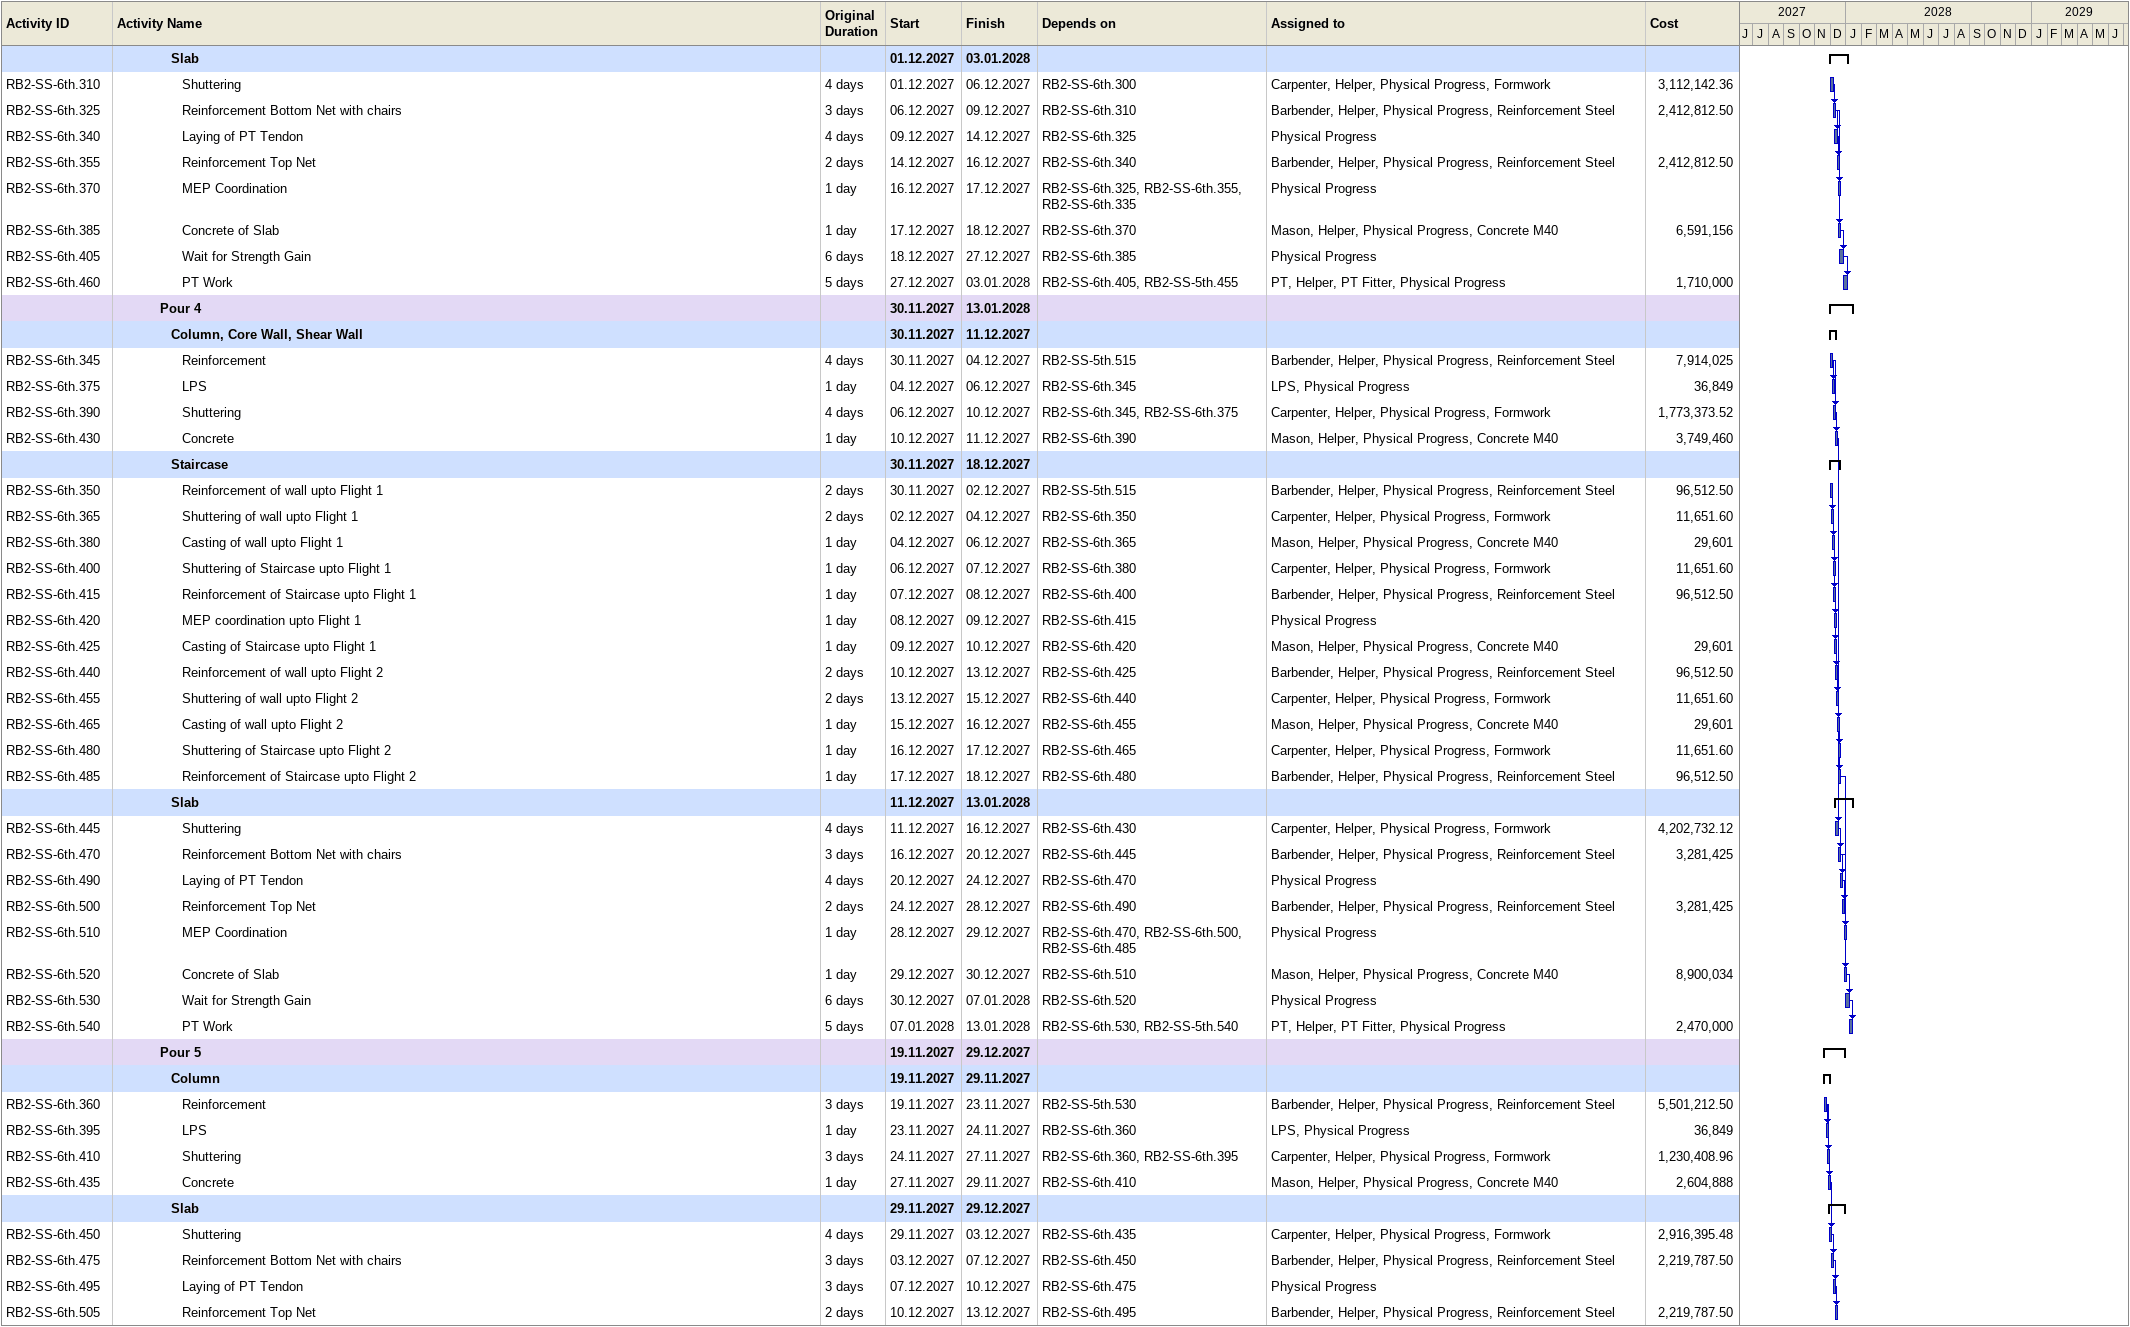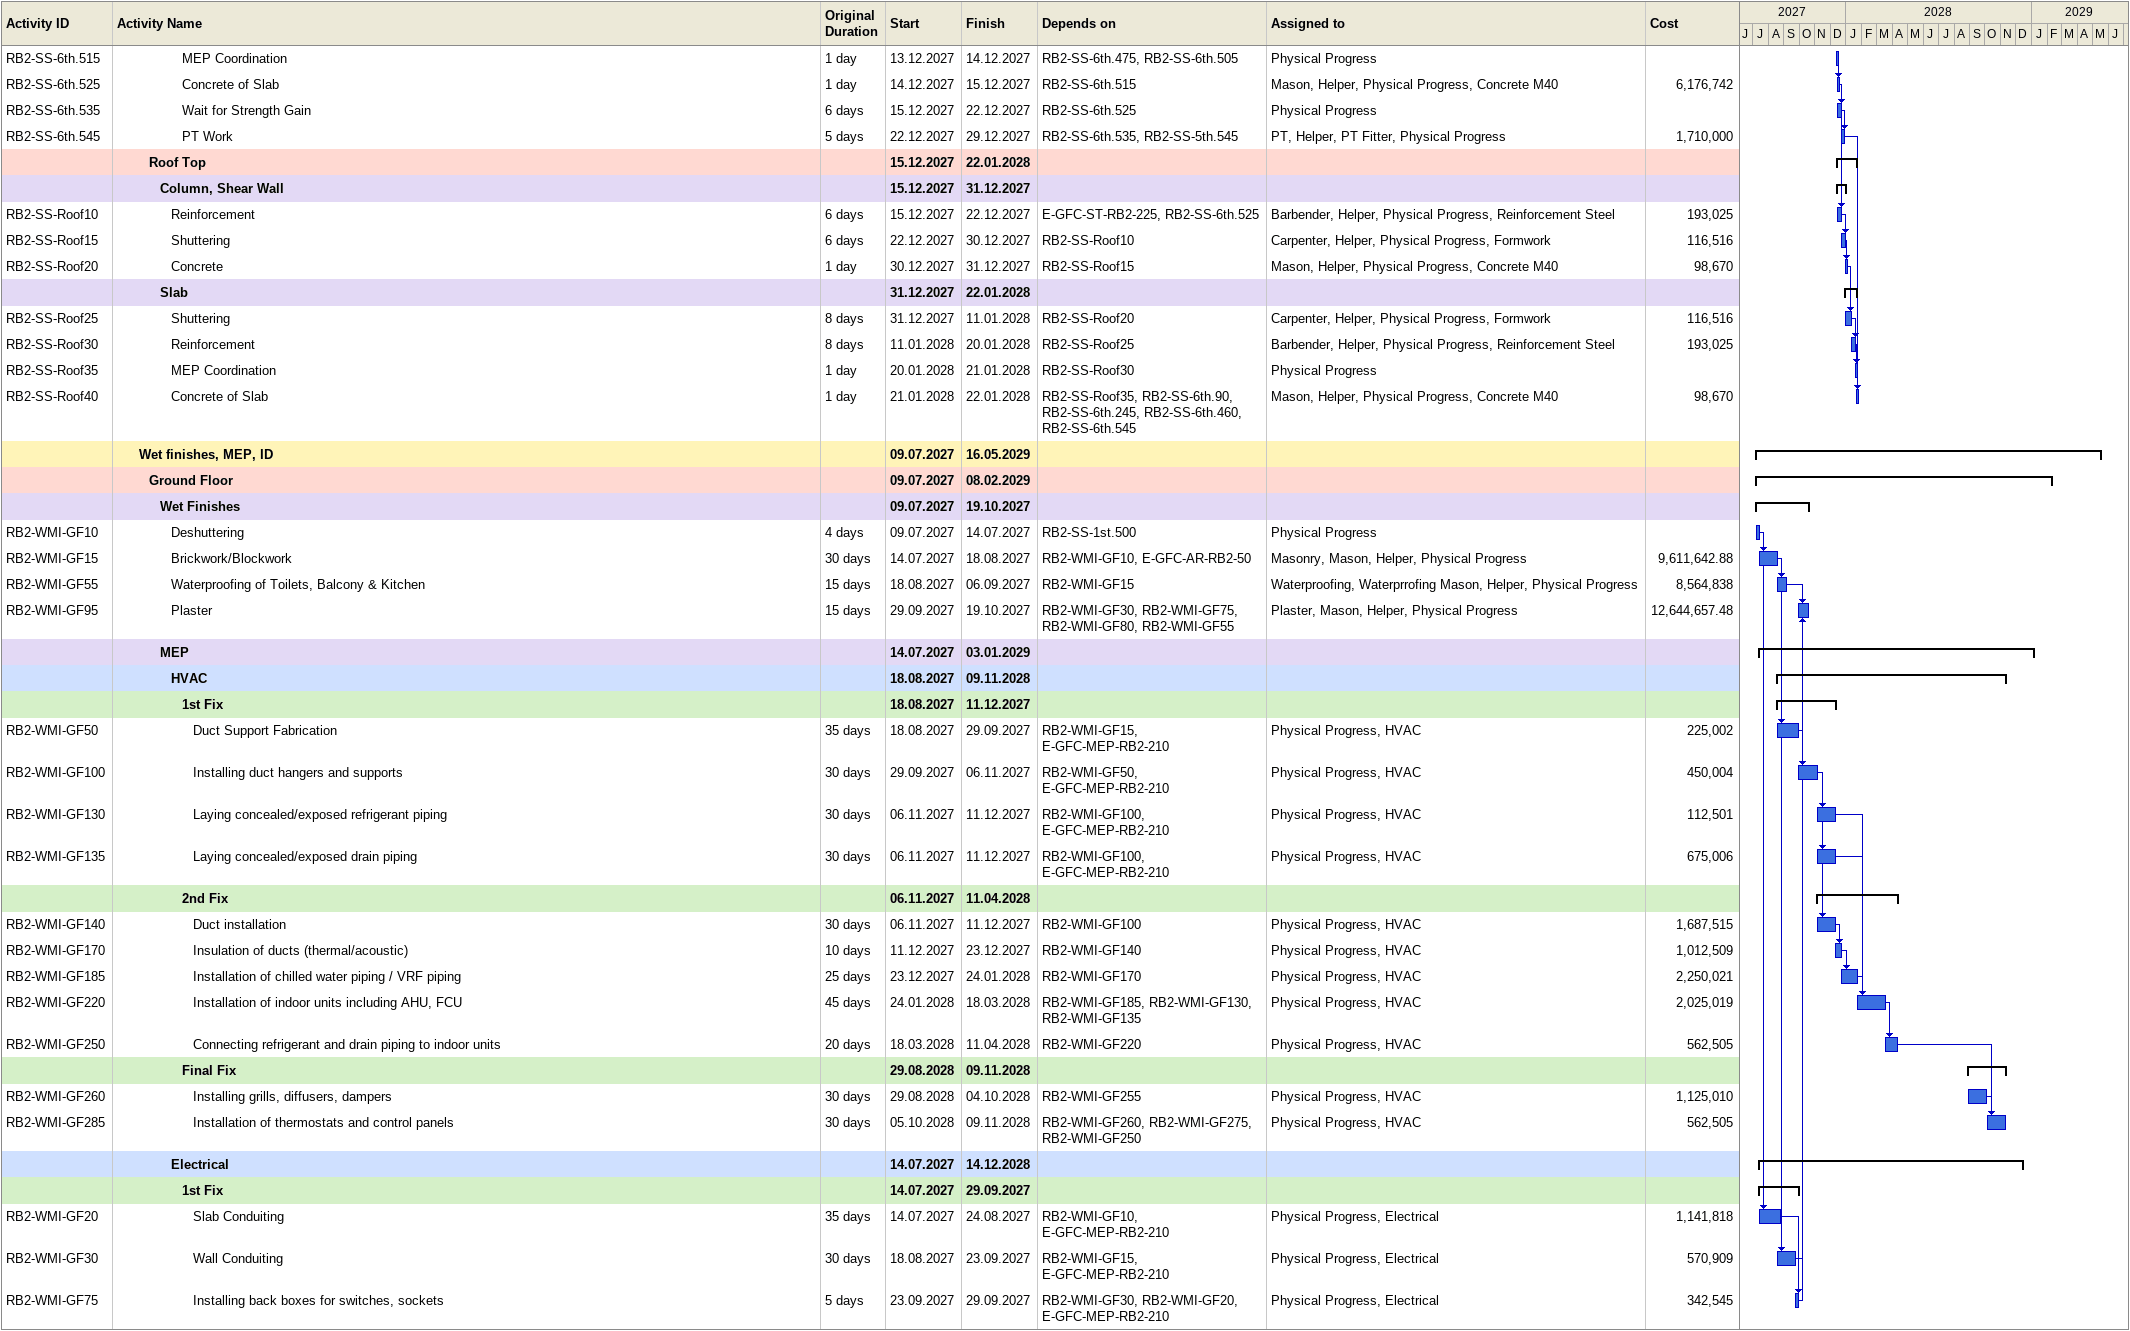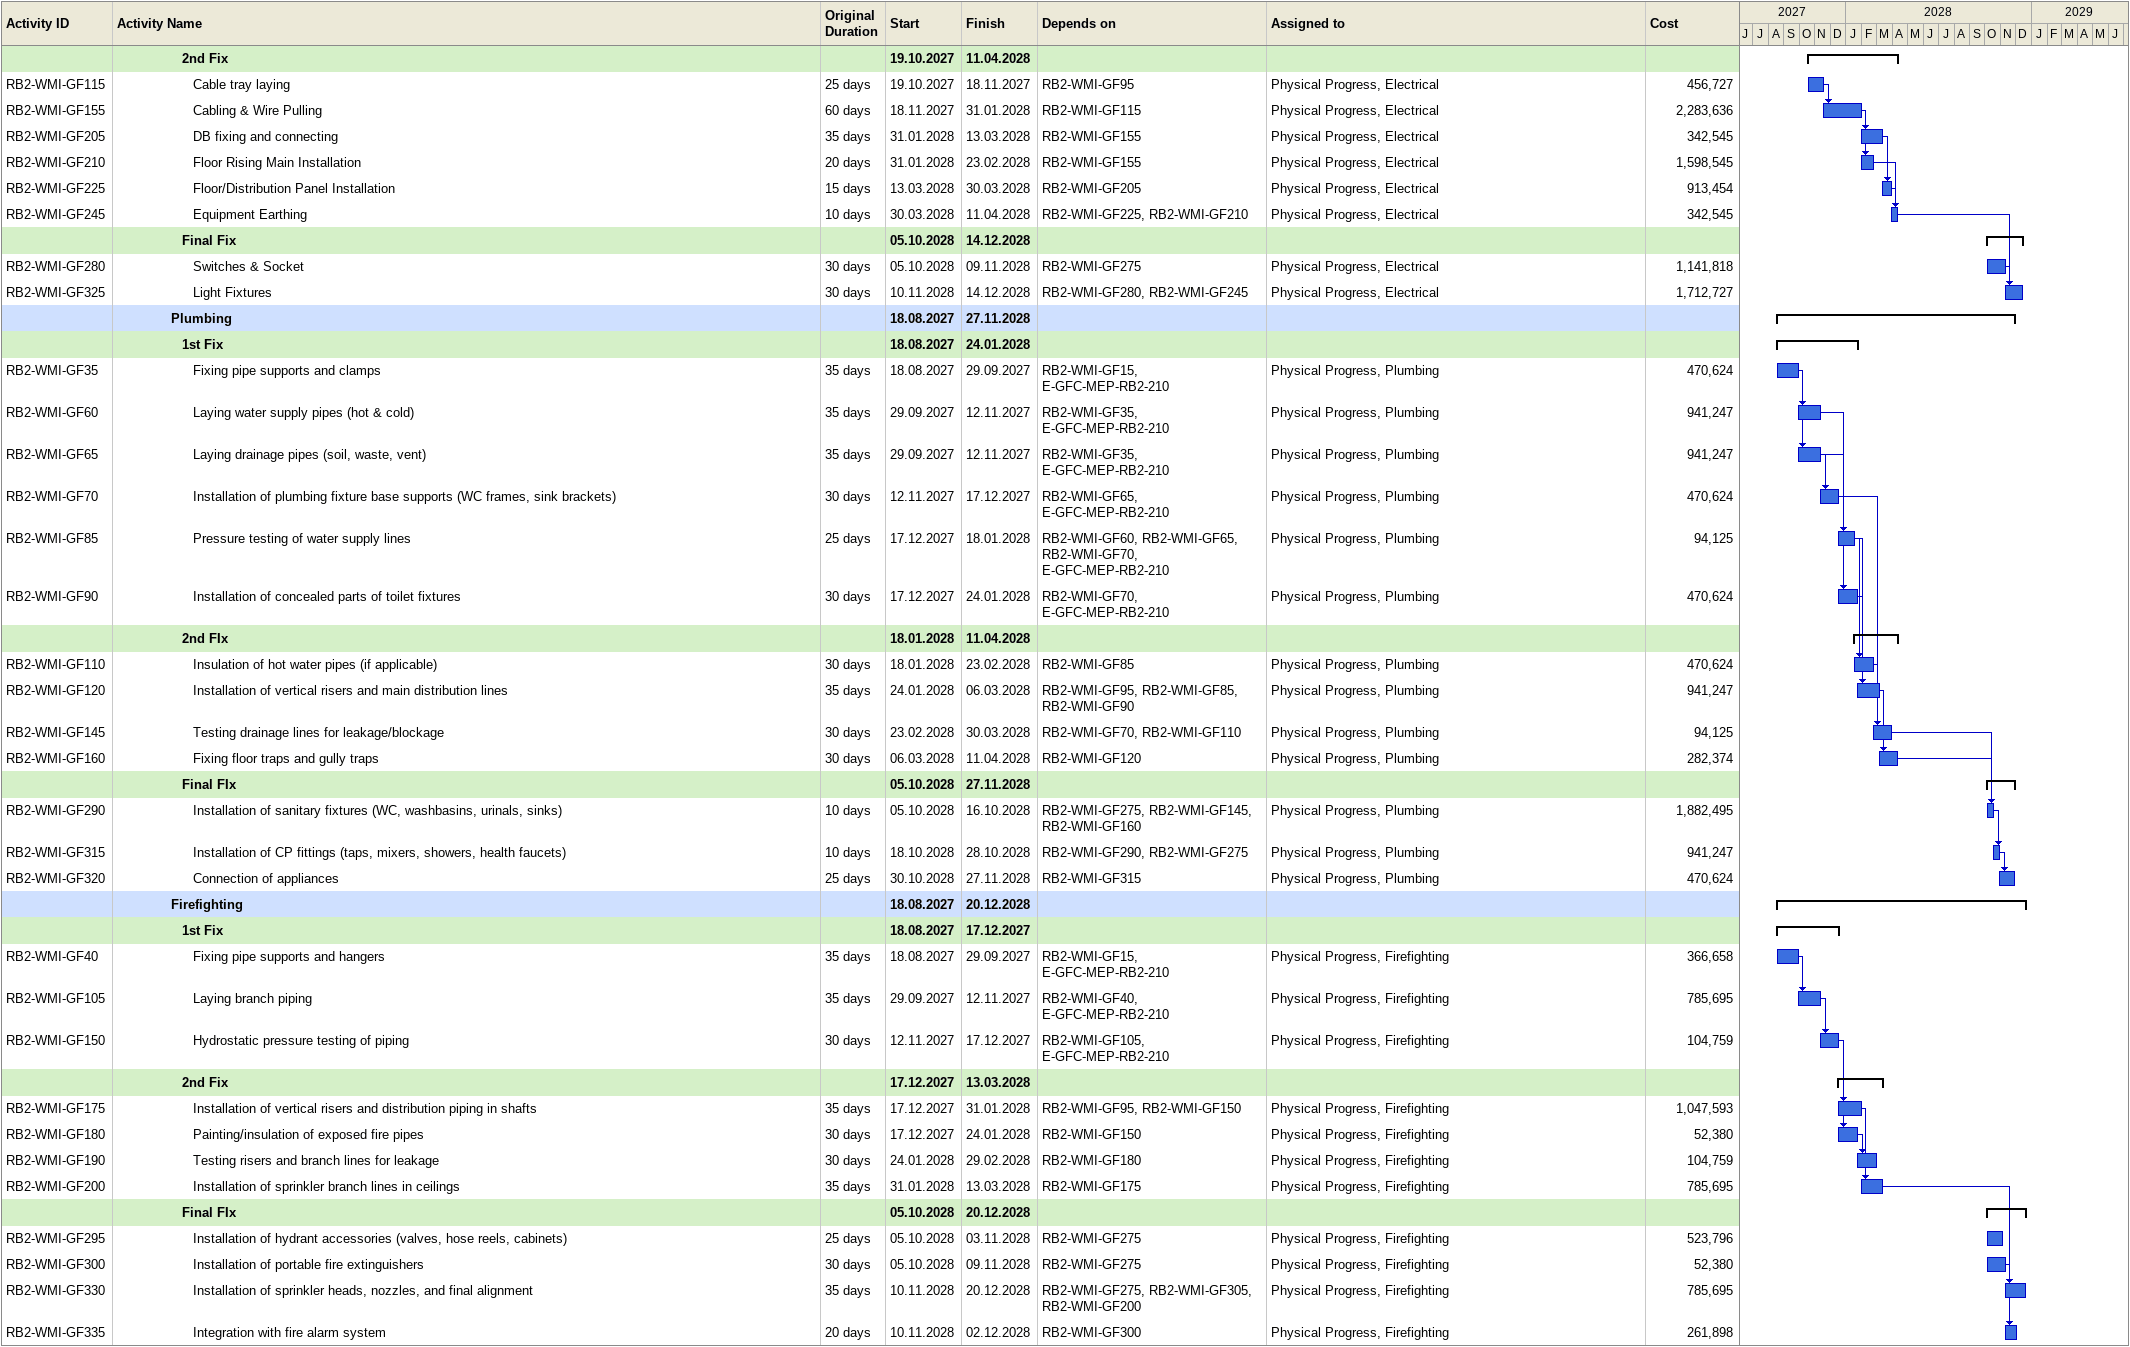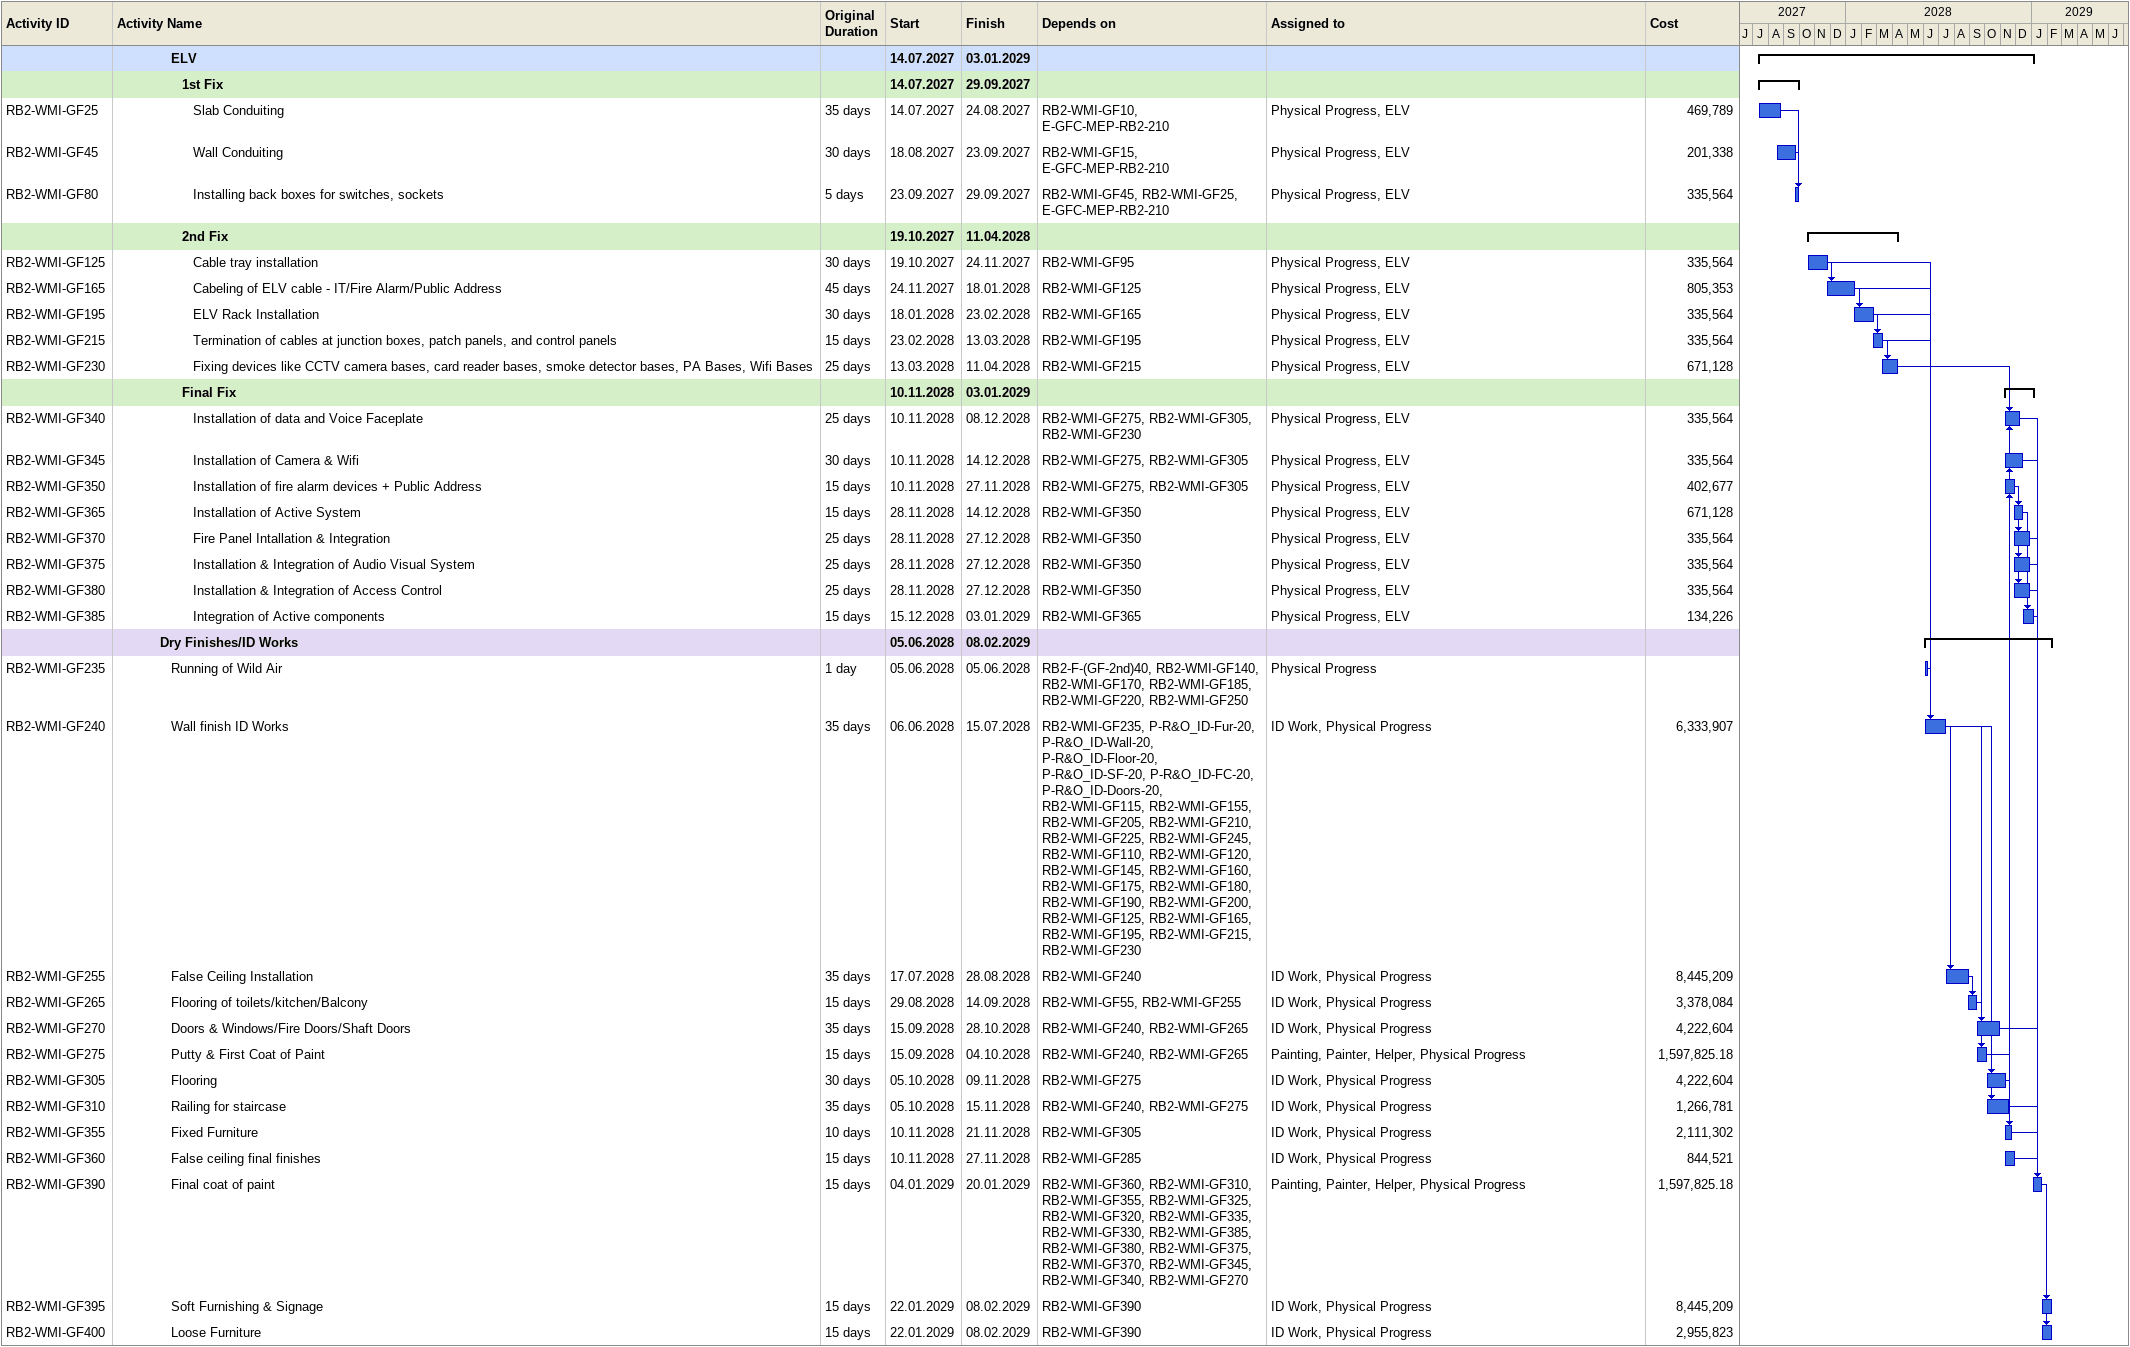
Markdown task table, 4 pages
| ID | Level | Task | Original duration | Start | Finish | Predecessors | Resources | Cost |
|---|---|---|---|---|---|---|---|---|
|  | 6 | **Slab** |  | 2027-12-01 | 2028-01-03 |  |  |  |
| RB2-SS-6th.310 | 7 | Shuttering | 4d | 2027-12-01 | 2027-12-06 | RB2-SS-6th.300 | Carpenter, Helper, Physical Progress, Formwork | 3112142.36 |
| RB2-SS-6th.325 | 7 | Reinforcement Bottom Net with chairs | 3d | 2027-12-06 | 2027-12-09 | RB2-SS-6th.310 | Barbender, Helper, Physical Progress, Reinforcement Steel | 2412812.50 |
| RB2-SS-6th.340 | 7 | Laying of PT Tendon | 4d | 2027-12-09 | 2027-12-14 | RB2-SS-6th.325 | Physical Progress |  |
| RB2-SS-6th.355 | 7 | Reinforcement Top Net | 2d | 2027-12-14 | 2027-12-16 | RB2-SS-6th.340 | Barbender, Helper, Physical Progress, Reinforcement Steel | 2412812.50 |
| RB2-SS-6th.370 | 7 | MEP Coordination | 1d | 2027-12-16 | 2027-12-17 | RB2-SS-6th.325, RB2-SS-6th.355, RB2-SS-6th.335 | Physical Progress |  |
| RB2-SS-6th.385 | 7 | Concrete of Slab | 1d | 2027-12-17 | 2027-12-18 | RB2-SS-6th.370 | Mason, Helper, Physical Progress, Concrete M40 | 6591156 |
| RB2-SS-6th.405 | 7 | Wait for Strength Gain | 6d | 2027-12-18 | 2027-12-27 | RB2-SS-6th.385 | Physical Progress |  |
| RB2-SS-6th.460 | 7 | PT Work | 5d | 2027-12-27 | 2028-01-03 | RB2-SS-6th.405, RB2-SS-5th.455 | PT, Helper, PT Fitter, Physical Progress | 1710000 |
|  | 5 | **Pour 4** |  | 2027-11-30 | 2028-01-13 |  |  |  |
|  | 6 | **Column, Core Wall, Shear Wall** |  | 2027-11-30 | 2027-12-11 |  |  |  |
| RB2-SS-6th.345 | 7 | Reinforcement | 4d | 2027-11-30 | 2027-12-04 | RB2-SS-5th.515 | Barbender, Helper, Physical Progress, Reinforcement Steel | 7914025 |
| RB2-SS-6th.375 | 7 | LPS | 1d | 2027-12-04 | 2027-12-06 | RB2-SS-6th.345 | LPS, Physical Progress | 36849 |
| RB2-SS-6th.390 | 7 | Shuttering | 4d | 2027-12-06 | 2027-12-10 | RB2-SS-6th.345, RB2-SS-6th.375 | Carpenter, Helper, Physical Progress, Formwork | 1773373.52 |
| RB2-SS-6th.430 | 7 | Concrete | 1d | 2027-12-10 | 2027-12-11 | RB2-SS-6th.390 | Mason, Helper, Physical Progress, Concrete M40 | 3749460 |
|  | 6 | **Staircase** |  | 2027-11-30 | 2027-12-18 |  |  |  |
| RB2-SS-6th.350 | 7 | Reinforcement of wall upto Flight 1 | 2d | 2027-11-30 | 2027-12-02 | RB2-SS-5th.515 | Barbender, Helper, Physical Progress, Reinforcement Steel | 96512.50 |
| RB2-SS-6th.365 | 7 | Shuttering of wall upto Flight 1 | 2d | 2027-12-02 | 2027-12-04 | RB2-SS-6th.350 | Carpenter, Helper, Physical Progress, Formwork | 11651.60 |
| RB2-SS-6th.380 | 7 | Casting of wall upto Flight 1 | 1d | 2027-12-04 | 2027-12-06 | RB2-SS-6th.365 | Mason, Helper, Physical Progress, Concrete M40 | 29601 |
| RB2-SS-6th.400 | 7 | Shuttering of Staircase upto Flight 1 | 1d | 2027-12-06 | 2027-12-07 | RB2-SS-6th.380 | Carpenter, Helper, Physical Progress, Formwork | 11651.60 |
| RB2-SS-6th.415 | 7 | Reinforcement of Staircase upto Flight 1 | 1d | 2027-12-07 | 2027-12-08 | RB2-SS-6th.400 | Barbender, Helper, Physical Progress, Reinforcement Steel | 96512.50 |
| RB2-SS-6th.420 | 7 | MEP coordination upto Flight 1 | 1d | 2027-12-08 | 2027-12-09 | RB2-SS-6th.415 | Physical Progress |  |
| RB2-SS-6th.425 | 7 | Casting of Staircase upto Flight 1 | 1d | 2027-12-09 | 2027-12-10 | RB2-SS-6th.420 | Mason, Helper, Physical Progress, Concrete M40 | 29601 |
| RB2-SS-6th.440 | 7 | Reinforcement of wall upto Flight 2 | 2d | 2027-12-10 | 2027-12-13 | RB2-SS-6th.425 | Barbender, Helper, Physical Progress, Reinforcement Steel | 96512.50 |
| RB2-SS-6th.455 | 7 | Shuttering of wall upto Flight 2 | 2d | 2027-12-13 | 2027-12-15 | RB2-SS-6th.440 | Carpenter, Helper, Physical Progress, Formwork | 11651.60 |
| RB2-SS-6th.465 | 7 | Casting of wall upto Flight 2 | 1d | 2027-12-15 | 2027-12-16 | RB2-SS-6th.455 | Mason, Helper, Physical Progress, Concrete M40 | 29601 |
| RB2-SS-6th.480 | 7 | Shuttering of Staircase upto Flight 2 | 1d | 2027-12-16 | 2027-12-17 | RB2-SS-6th.465 | Carpenter, Helper, Physical Progress, Formwork | 11651.60 |
| RB2-SS-6th.485 | 7 | Reinforcement of Staircase upto Flight 2 | 1d | 2027-12-17 | 2027-12-18 | RB2-SS-6th.480 | Barbender, Helper, Physical Progress, Reinforcement Steel | 96512.50 |
|  | 6 | **Slab** |  | 2027-12-11 | 2028-01-13 |  |  |  |
| RB2-SS-6th.445 | 7 | Shuttering | 4d | 2027-12-11 | 2027-12-16 | RB2-SS-6th.430 | Carpenter, Helper, Physical Progress, Formwork | 4202732.12 |
| RB2-SS-6th.470 | 7 | Reinforcement Bottom Net with chairs | 3d | 2027-12-16 | 2027-12-20 | RB2-SS-6th.445 | Barbender, Helper, Physical Progress, Reinforcement Steel | 3281425 |
| RB2-SS-6th.490 | 7 | Laying of PT Tendon | 4d | 2027-12-20 | 2027-12-24 | RB2-SS-6th.470 | Physical Progress |  |
| RB2-SS-6th.500 | 7 | Reinforcement Top Net | 2d | 2027-12-24 | 2027-12-28 | RB2-SS-6th.490 | Barbender, Helper, Physical Progress, Reinforcement Steel | 3281425 |
| RB2-SS-6th.510 | 7 | MEP Coordination | 1d | 2027-12-28 | 2027-12-29 | RB2-SS-6th.470, RB2-SS-6th.500, RB2-SS-6th.485 | Physical Progress |  |
| RB2-SS-6th.520 | 7 | Concrete of Slab | 1d | 2027-12-29 | 2027-12-30 | RB2-SS-6th.510 | Mason, Helper, Physical Progress, Concrete M40 | 8900034 |
| RB2-SS-6th.530 | 7 | Wait for Strength Gain | 6d | 2027-12-30 | 2028-01-07 | RB2-SS-6th.520 | Physical Progress |  |
| RB2-SS-6th.540 | 7 | PT Work | 5d | 2028-01-07 | 2028-01-13 | RB2-SS-6th.530, RB2-SS-5th.540 | PT, Helper, PT Fitter, Physical Progress | 2470000 |
|  | 5 | **Pour 5** |  | 2027-11-19 | 2027-12-29 |  |  |  |
|  | 6 | **Column** |  | 2027-11-19 | 2027-11-29 |  |  |  |
| RB2-SS-6th.360 | 7 | Reinforcement | 3d | 2027-11-19 | 2027-11-23 | RB2-SS-5th.530 | Barbender, Helper, Physical Progress, Reinforcement Steel | 5501212.50 |
| RB2-SS-6th.395 | 7 | LPS | 1d | 2027-11-23 | 2027-11-24 | RB2-SS-6th.360 | LPS, Physical Progress | 36849 |
| RB2-SS-6th.410 | 7 | Shuttering | 3d | 2027-11-24 | 2027-11-27 | RB2-SS-6th.360, RB2-SS-6th.395 | Carpenter, Helper, Physical Progress, Formwork | 1230408.96 |
| RB2-SS-6th.435 | 7 | Concrete | 1d | 2027-11-27 | 2027-11-29 | RB2-SS-6th.410 | Mason, Helper, Physical Progress, Concrete M40 | 2604888 |
|  | 6 | **Slab** |  | 2027-11-29 | 2027-12-29 |  |  |  |
| RB2-SS-6th.450 | 7 | Shuttering | 4d | 2027-11-29 | 2027-12-03 | RB2-SS-6th.435 | Carpenter, Helper, Physical Progress, Formwork | 2916395.48 |
| RB2-SS-6th.475 | 7 | Reinforcement Bottom Net with chairs | 3d | 2027-12-03 | 2027-12-07 | RB2-SS-6th.450 | Barbender, Helper, Physical Progress, Reinforcement Steel | 2219787.50 |
| RB2-SS-6th.495 | 7 | Laying of PT Tendon | 3d | 2027-12-07 | 2027-12-10 | RB2-SS-6th.475 | Physical Progress |  |
| RB2-SS-6th.505 | 7 | Reinforcement Top Net | 2d | 2027-12-10 | 2027-12-13 | RB2-SS-6th.495 | Barbender, Helper, Physical Progress, Reinforcement Steel | 2219787.50 |
| RB2-SS-6th.515 | 7 | MEP Coordination | 1d | 2027-12-13 | 2027-12-14 | RB2-SS-6th.475, RB2-SS-6th.505 | Physical Progress |  |
| RB2-SS-6th.525 | 7 | Concrete of Slab | 1d | 2027-12-14 | 2027-12-15 | RB2-SS-6th.515 | Mason, Helper, Physical Progress, Concrete M40 | 6176742 |
| RB2-SS-6th.535 | 7 | Wait for Strength Gain | 6d | 2027-12-15 | 2027-12-22 | RB2-SS-6th.525 | Physical Progress |  |
| RB2-SS-6th.545 | 7 | PT Work | 5d | 2027-12-22 | 2027-12-29 | RB2-SS-6th.535, RB2-SS-5th.545 | PT, Helper, PT Fitter, Physical Progress | 1710000 |
|  | 4 | **Roof Top** |  | 2027-12-15 | 2028-01-22 |  |  |  |
|  | 5 | **Column, Shear Wall** |  | 2027-12-15 | 2027-12-31 |  |  |  |
| RB2-SS-Roof10 | 6 | Reinforcement | 6d | 2027-12-15 | 2027-12-22 | E-GFC-ST-RB2-225, RB2-SS-6th.525 | Barbender, Helper, Physical Progress, Reinforcement Steel | 193025 |
| RB2-SS-Roof15 | 6 | Shuttering | 6d | 2027-12-22 | 2027-12-30 | RB2-SS-Roof10 | Carpenter, Helper, Physical Progress, Formwork | 116516 |
| RB2-SS-Roof20 | 6 | Concrete | 1d | 2027-12-30 | 2027-12-31 | RB2-SS-Roof15 | Mason, Helper, Physical Progress, Concrete M40 | 98670 |
|  | 5 | **Slab** |  | 2027-12-31 | 2028-01-22 |  |  |  |
| RB2-SS-Roof25 | 6 | Shuttering | 8d | 2027-12-31 | 2028-01-11 | RB2-SS-Roof20 | Carpenter, Helper, Physical Progress, Formwork | 116516 |
| RB2-SS-Roof30 | 6 | Reinforcement | 8d | 2028-01-11 | 2028-01-20 | RB2-SS-Roof25 | Barbender, Helper, Physical Progress, Reinforcement Steel | 193025 |
| RB2-SS-Roof35 | 6 | MEP Coordination | 1d | 2028-01-20 | 2028-01-21 | RB2-SS-Roof30 | Physical Progress |  |
| RB2-SS-Roof40 | 6 | Concrete of Slab | 1d | 2028-01-21 | 2028-01-22 | RB2-SS-Roof35, RB2-SS-6th.90, RB2-SS-6th.245, RB2-SS-6th.460, RB2-SS-6th.545 | Mason, Helper, Physical Progress, Concrete M40 | 98670 |
|  | 3 | **Wet finishes, MEP, ID** |  | 2027-07-09 | 2029-05-16 |  |  |  |
|  | 4 | **Ground Floor** |  | 2027-07-09 | 2029-02-08 |  |  |  |
|  | 5 | **Wet Finishes** |  | 2027-07-09 | 2027-10-19 |  |  |  |
| RB2-WMI-GF10 | 6 | Deshuttering | 4d | 2027-07-09 | 2027-07-14 | RB2-SS-1st.500 | Physical Progress |  |
| RB2-WMI-GF15 | 6 | Brickwork/Blockwork | 30d | 2027-07-14 | 2027-08-18 | RB2-WMI-GF10, E-GFC-AR-RB2-50 | Masonry, Mason, Helper, Physical Progress | 9611642.88 |
| RB2-WMI-GF55 | 6 | Waterproofing of Toilets, Balcony & Kitchen | 15d | 2027-08-18 | 2027-09-06 | RB2-WMI-GF15 | Waterproofing, Waterprrofing Mason, Helper, Physical Progress | 8564838 |
| RB2-WMI-GF95 | 6 | Plaster | 15d | 2027-09-29 | 2027-10-19 | RB2-WMI-GF30, RB2-WMI-GF75, RB2-WMI-GF80, RB2-WMI-GF55 | Plaster, Mason, Helper, Physical Progress | 12644657.48 |
|  | 5 | **MEP** |  | 2027-07-14 | 2029-01-03 |  |  |  |
|  | 6 | **HVAC** |  | 2027-08-18 | 2028-11-09 |  |  |  |
|  | 7 | **1st Fix** |  | 2027-08-18 | 2027-12-11 |  |  |  |
| RB2-WMI-GF50 | 8 | Duct Support Fabrication | 35d | 2027-08-18 | 2027-09-29 | RB2-WMI-GF15, E-GFC-MEP-RB2-210 | Physical Progress, HVAC | 225002 |
| RB2-WMI-GF100 | 8 | Installing duct hangers and supports | 30d | 2027-09-29 | 2027-11-06 | RB2-WMI-GF50, E-GFC-MEP-RB2-210 | Physical Progress, HVAC | 450004 |
| RB2-WMI-GF130 | 8 | Laying concealed/exposed refrigerant piping | 30d | 2027-11-06 | 2027-12-11 | RB2-WMI-GF100, E-GFC-MEP-RB2-210 | Physical Progress, HVAC | 112501 |
| RB2-WMI-GF135 | 8 | Laying concealed/exposed drain piping | 30d | 2027-11-06 | 2027-12-11 | RB2-WMI-GF100, E-GFC-MEP-RB2-210 | Physical Progress, HVAC | 675006 |
|  | 7 | **2nd Fix** |  | 2027-11-06 | 2028-04-11 |  |  |  |
| RB2-WMI-GF140 | 8 | Duct installation | 30d | 2027-11-06 | 2027-12-11 | RB2-WMI-GF100 | Physical Progress, HVAC | 1687515 |
| RB2-WMI-GF170 | 8 | Insulation of ducts (thermal/acoustic) | 10d | 2027-12-11 | 2027-12-23 | RB2-WMI-GF140 | Physical Progress, HVAC | 1012509 |
| RB2-WMI-GF185 | 8 | Installation of chilled water piping / VRF piping | 25d | 2027-12-23 | 2028-01-24 | RB2-WMI-GF170 | Physical Progress, HVAC | 2250021 |
| RB2-WMI-GF220 | 8 | Installation of indoor units including AHU, FCU | 45d | 2028-01-24 | 2028-03-18 | RB2-WMI-GF185, RB2-WMI-GF130, RB2-WMI-GF135 | Physical Progress, HVAC | 2025019 |
| RB2-WMI-GF250 | 8 | Connecting refrigerant and drain piping to indoor units | 20d | 2028-03-18 | 2028-04-11 | RB2-WMI-GF220 | Physical Progress, HVAC | 562505 |
|  | 7 | **Final Fix** |  | 2028-08-29 | 2028-11-09 |  |  |  |
| RB2-WMI-GF260 | 8 | Installing grills, diffusers, dampers | 30d | 2028-08-29 | 2028-10-04 | RB2-WMI-GF255 | Physical Progress, HVAC | 1125010 |
| RB2-WMI-GF285 | 8 | Installation of thermostats and control panels | 30d | 2028-10-05 | 2028-11-09 | RB2-WMI-GF260, RB2-WMI-GF275, RB2-WMI-GF250 | Physical Progress, HVAC | 562505 |
|  | 6 | **Electrical** |  | 2027-07-14 | 2028-12-14 |  |  |  |
|  | 7 | **1st Fix** |  | 2027-07-14 | 2027-09-29 |  |  |  |
| RB2-WMI-GF20 | 8 | Slab Conduiting | 35d | 2027-07-14 | 2027-08-24 | RB2-WMI-GF10, E-GFC-MEP-RB2-210 | Physical Progress, Electrical | 1141818 |
| RB2-WMI-GF30 | 8 | Wall Conduiting | 30d | 2027-08-18 | 2027-09-23 | RB2-WMI-GF15, E-GFC-MEP-RB2-210 | Physical Progress, Electrical | 570909 |
| RB2-WMI-GF75 | 8 | Installing back boxes for switches, sockets | 5d | 2027-09-23 | 2027-09-29 | RB2-WMI-GF30, RB2-WMI-GF20, E-GFC-MEP-RB2-210 | Physical Progress, Electrical | 342545 |
|  | 7 | **2nd Fix** |  | 2027-10-19 | 2028-04-11 |  |  |  |
| RB2-WMI-GF115 | 8 | Cable tray laying | 25d | 2027-10-19 | 2027-11-18 | RB2-WMI-GF95 | Physical Progress, Electrical | 456727 |
| RB2-WMI-GF155 | 8 | Cabling & Wire Pulling | 60d | 2027-11-18 | 2028-01-31 | RB2-WMI-GF115 | Physical Progress, Electrical | 2283636 |
| RB2-WMI-GF205 | 8 | DB fixing and connecting | 35d | 2028-01-31 | 2028-03-13 | RB2-WMI-GF155 | Physical Progress, Electrical | 342545 |
| RB2-WMI-GF210 | 8 | Floor Rising Main Installation | 20d | 2028-01-31 | 2028-02-23 | RB2-WMI-GF155 | Physical Progress, Electrical | 1598545 |
| RB2-WMI-GF225 | 8 | Floor/Distribution Panel Installation | 15d | 2028-03-13 | 2028-03-30 | RB2-WMI-GF205 | Physical Progress, Electrical | 913454 |
| RB2-WMI-GF245 | 8 | Equipment Earthing | 10d | 2028-03-30 | 2028-04-11 | RB2-WMI-GF225, RB2-WMI-GF210 | Physical Progress, Electrical | 342545 |
|  | 7 | **Final Fix** |  | 2028-10-05 | 2028-12-14 |  |  |  |
| RB2-WMI-GF280 | 8 | Switches & Socket | 30d | 2028-10-05 | 2028-11-09 | RB2-WMI-GF275 | Physical Progress, Electrical | 1141818 |
| RB2-WMI-GF325 | 8 | Light Fixtures | 30d | 2028-11-10 | 2028-12-14 | RB2-WMI-GF280, RB2-WMI-GF245 | Physical Progress, Electrical | 1712727 |
|  | 6 | **Plumbing** |  | 2027-08-18 | 2028-11-27 |  |  |  |
|  | 7 | **1st Fix** |  | 2027-08-18 | 2028-01-24 |  |  |  |
| RB2-WMI-GF35 | 8 | Fixing pipe supports and clamps | 35d | 2027-08-18 | 2027-09-29 | RB2-WMI-GF15, E-GFC-MEP-RB2-210 | Physical Progress, Plumbing | 470624 |
| RB2-WMI-GF60 | 8 | Laying water supply pipes (hot & cold) | 35d | 2027-09-29 | 2027-11-12 | RB2-WMI-GF35, E-GFC-MEP-RB2-210 | Physical Progress, Plumbing | 941247 |
| RB2-WMI-GF65 | 8 | Laying drainage pipes (soil, waste, vent) | 35d | 2027-09-29 | 2027-11-12 | RB2-WMI-GF35, E-GFC-MEP-RB2-210 | Physical Progress, Plumbing | 941247 |
| RB2-WMI-GF70 | 8 | Installation of plumbing fixture base supports (WC frames, sink brackets) | 30d | 2027-11-12 | 2027-12-17 | RB2-WMI-GF65, E-GFC-MEP-RB2-210 | Physical Progress, Plumbing | 470624 |
| RB2-WMI-GF85 | 8 | Pressure testing of water supply lines | 25d | 2027-12-17 | 2028-01-18 | RB2-WMI-GF60, RB2-WMI-GF65, RB2-WMI-GF70, E-GFC-MEP-RB2-210 | Physical Progress, Plumbing | 94125 |
| RB2-WMI-GF90 | 8 | Installation of concealed parts of toilet fixtures | 30d | 2027-12-17 | 2028-01-24 | RB2-WMI-GF70, E-GFC-MEP-RB2-210 | Physical Progress, Plumbing | 470624 |
|  | 7 | **2nd FIx** |  | 2028-01-18 | 2028-04-11 |  |  |  |
| RB2-WMI-GF110 | 8 | Insulation of hot water pipes (if applicable) | 30d | 2028-01-18 | 2028-02-23 | RB2-WMI-GF85 | Physical Progress, Plumbing | 470624 |
| RB2-WMI-GF120 | 8 | Installation of vertical risers and main distribution lines | 35d | 2028-01-24 | 2028-03-06 | RB2-WMI-GF95, RB2-WMI-GF85, RB2-WMI-GF90 | Physical Progress, Plumbing | 941247 |
| RB2-WMI-GF145 | 8 | Testing drainage lines for leakage/blockage | 30d | 2028-02-23 | 2028-03-30 | RB2-WMI-GF70, RB2-WMI-GF110 | Physical Progress, Plumbing | 94125 |
| RB2-WMI-GF160 | 8 | Fixing floor traps and gully traps | 30d | 2028-03-06 | 2028-04-11 | RB2-WMI-GF120 | Physical Progress, Plumbing | 282374 |
|  | 7 | **Final FIx** |  | 2028-10-05 | 2028-11-27 |  |  |  |
| RB2-WMI-GF290 | 8 | Installation of sanitary fixtures (WC, washbasins, urinals, sinks) | 10d | 2028-10-05 | 2028-10-16 | RB2-WMI-GF275, RB2-WMI-GF145, RB2-WMI-GF160 | Physical Progress, Plumbing | 1882495 |
| RB2-WMI-GF315 | 8 | Installation of CP fittings (taps, mixers, showers, health faucets) | 10d | 2028-10-18 | 2028-10-28 | RB2-WMI-GF290, RB2-WMI-GF275 | Physical Progress, Plumbing | 941247 |
| RB2-WMI-GF320 | 8 | Connection of appliances | 25d | 2028-10-30 | 2028-11-27 | RB2-WMI-GF315 | Physical Progress, Plumbing | 470624 |
|  | 6 | **Firefighting** |  | 2027-08-18 | 2028-12-20 |  |  |  |
|  | 7 | **1st Fix** |  | 2027-08-18 | 2027-12-17 |  |  |  |
| RB2-WMI-GF40 | 8 | Fixing pipe supports and hangers | 35d | 2027-08-18 | 2027-09-29 | RB2-WMI-GF15, E-GFC-MEP-RB2-210 | Physical Progress, Firefighting | 366658 |
| RB2-WMI-GF105 | 8 | Laying branch piping | 35d | 2027-09-29 | 2027-11-12 | RB2-WMI-GF40, E-GFC-MEP-RB2-210 | Physical Progress, Firefighting | 785695 |
| RB2-WMI-GF150 | 8 | Hydrostatic pressure testing of piping | 30d | 2027-11-12 | 2027-12-17 | RB2-WMI-GF105, E-GFC-MEP-RB2-210 | Physical Progress, Firefighting | 104759 |
|  | 7 | **2nd Fix** |  | 2027-12-17 | 2028-03-13 |  |  |  |
| RB2-WMI-GF175 | 8 | Installation of vertical risers and distribution piping in shafts | 35d | 2027-12-17 | 2028-01-31 | RB2-WMI-GF95, RB2-WMI-GF150 | Physical Progress, Firefighting | 1047593 |
| RB2-WMI-GF180 | 8 | Painting/insulation of exposed fire pipes | 30d | 2027-12-17 | 2028-01-24 | RB2-WMI-GF150 | Physical Progress, Firefighting | 52380 |
| RB2-WMI-GF190 | 8 | Testing risers and branch lines for leakage | 30d | 2028-01-24 | 2028-02-29 | RB2-WMI-GF180 | Physical Progress, Firefighting | 104759 |
| RB2-WMI-GF200 | 8 | Installation of sprinkler branch lines in ceilings | 35d | 2028-01-31 | 2028-03-13 | RB2-WMI-GF175 | Physical Progress, Firefighting | 785695 |
|  | 7 | **Final FIx** |  | 2028-10-05 | 2028-12-20 |  |  |  |
| RB2-WMI-GF295 | 8 | Installation of hydrant accessories (valves, hose reels, cabinets) | 25d | 2028-10-05 | 2028-11-03 | RB2-WMI-GF275 | Physical Progress, Firefighting | 523796 |
| RB2-WMI-GF300 | 8 | Installation of portable fire extinguishers | 30d | 2028-10-05 | 2028-11-09 | RB2-WMI-GF275 | Physical Progress, Firefighting | 52380 |
| RB2-WMI-GF330 | 8 | Installation of sprinkler heads, nozzles, and final alignment | 35d | 2028-11-10 | 2028-12-20 | RB2-WMI-GF275, RB2-WMI-GF305, RB2-WMI-GF200 | Physical Progress, Firefighting | 785695 |
| RB2-WMI-GF335 | 8 | Integration with fire alarm system | 20d | 2028-11-10 | 2028-12-02 | RB2-WMI-GF300 | Physical Progress, Firefighting | 261898 |
|  | 6 | **ELV** |  | 2027-07-14 | 2029-01-03 |  |  |  |
|  | 7 | **1st Fix** |  | 2027-07-14 | 2027-09-29 |  |  |  |
| RB2-WMI-GF25 | 8 | Slab Conduiting | 35d | 2027-07-14 | 2027-08-24 | RB2-WMI-GF10, E-GFC-MEP-RB2-210 | Physical Progress, ELV | 469789 |
| RB2-WMI-GF45 | 8 | Wall Conduiting | 30d | 2027-08-18 | 2027-09-23 | RB2-WMI-GF15, E-GFC-MEP-RB2-210 | Physical Progress, ELV | 201338 |
| RB2-WMI-GF80 | 8 | Installing back boxes for switches, sockets | 5d | 2027-09-23 | 2027-09-29 | RB2-WMI-GF45, RB2-WMI-GF25, E-GFC-MEP-RB2-210 | Physical Progress, ELV | 335564 |
|  | 7 | **2nd Fix** |  | 2027-10-19 | 2028-04-11 |  |  |  |
| RB2-WMI-GF125 | 8 | Cable tray installation | 30d | 2027-10-19 | 2027-11-24 | RB2-WMI-GF95 | Physical Progress, ELV | 335564 |
| RB2-WMI-GF165 | 8 | Cabeling of ELV cable - IT/Fire Alarm/Public Address | 45d | 2027-11-24 | 2028-01-18 | RB2-WMI-GF125 | Physical Progress, ELV | 805353 |
| RB2-WMI-GF195 | 8 | ELV Rack Installation | 30d | 2028-01-18 | 2028-02-23 | RB2-WMI-GF165 | Physical Progress, ELV | 335564 |
| RB2-WMI-GF215 | 8 | Termination of cables at junction boxes, patch panels, and control panels | 15d | 2028-02-23 | 2028-03-13 | RB2-WMI-GF195 | Physical Progress, ELV | 335564 |
| RB2-WMI-GF230 | 8 | Fixing devices like CCTV camera bases, card reader bases, smoke detector bases, PA Bases, Wifi Bases | 25d | 2028-03-13 | 2028-04-11 | RB2-WMI-GF215 | Physical Progress, ELV | 671128 |
|  | 7 | **Final Fix** |  | 2028-11-10 | 2029-01-03 |  |  |  |
| RB2-WMI-GF340 | 8 | Installation of data and Voice Faceplate | 25d | 2028-11-10 | 2028-12-08 | RB2-WMI-GF275, RB2-WMI-GF305, RB2-WMI-GF230 | Physical Progress, ELV | 335564 |
| RB2-WMI-GF345 | 8 | Installation of Camera & Wifi | 30d | 2028-11-10 | 2028-12-14 | RB2-WMI-GF275, RB2-WMI-GF305 | Physical Progress, ELV | 335564 |
| RB2-WMI-GF350 | 8 | Installation of fire alarm devices + Public Address | 15d | 2028-11-10 | 2028-11-27 | RB2-WMI-GF275, RB2-WMI-GF305 | Physical Progress, ELV | 402677 |
| RB2-WMI-GF365 | 8 | Installation of Active System | 15d | 2028-11-28 | 2028-12-14 | RB2-WMI-GF350 | Physical Progress, ELV | 671128 |
| RB2-WMI-GF370 | 8 | Fire Panel Intallation & Integration | 25d | 2028-11-28 | 2028-12-27 | RB2-WMI-GF350 | Physical Progress, ELV | 335564 |
| RB2-WMI-GF375 | 8 | Installation & Integration of Audio Visual System | 25d | 2028-11-28 | 2028-12-27 | RB2-WMI-GF350 | Physical Progress, ELV | 335564 |
| RB2-WMI-GF380 | 8 | Installation & Integration of Access Control | 25d | 2028-11-28 | 2028-12-27 | RB2-WMI-GF350 | Physical Progress, ELV | 335564 |
| RB2-WMI-GF385 | 8 | Integration of Active components | 15d | 2028-12-15 | 2029-01-03 | RB2-WMI-GF365 | Physical Progress, ELV | 134226 |
|  | 5 | **Dry Finishes/ID Works** |  | 2028-06-05 | 2029-02-08 |  |  |  |
| RB2-WMI-GF235 | 6 | Running of Wild Air | 1d | 2028-06-05 | 2028-06-05 | RB2-F-(GF-2nd)40, RB2-WMI-GF140, RB2-WMI-GF170, RB2-WMI-GF185, RB2-WMI-GF220, RB2-WMI-GF250 | Physical Progress |  |
| RB2-WMI-GF240 | 6 | Wall finish ID Works | 35d | 2028-06-06 | 2028-07-15 | RB2-WMI-GF235, P-R&O_ID-Fur-20, P-R&O_ID-Wall-20, P-R&O_ID-Floor-20, P-R&O_ID-SF-20, P-R&O_ID-FC-20, P-R&O_ID-Doors-20, RB2-WMI-GF115, RB2-WMI-GF155, RB2-WMI-GF205, RB2-WMI-GF210, RB2-WMI-GF225, RB2-WMI-GF245, RB2-WMI-GF110, RB2-WMI-GF120, RB2-WMI-GF145, RB2-WMI-GF160, RB2-WMI-GF175, RB2-WMI-GF180, RB2-WMI-GF190, RB2-WMI-GF200, RB2-WMI-GF125, RB2-WMI-GF165, RB2-WMI-GF195, RB2-WMI-GF215, RB2-WMI-GF230 | ID Work, Physical Progress | 6333907 |
| RB2-WMI-GF255 | 6 | False Ceiling Installation | 35d | 2028-07-17 | 2028-08-28 | RB2-WMI-GF240 | ID Work, Physical Progress | 8445209 |
| RB2-WMI-GF265 | 6 | Flooring of toilets/kitchen/Balcony | 15d | 2028-08-29 | 2028-09-14 | RB2-WMI-GF55, RB2-WMI-GF255 | ID Work, Physical Progress | 3378084 |
| RB2-WMI-GF270 | 6 | Doors & Windows/Fire Doors/Shaft Doors | 35d | 2028-09-15 | 2028-10-28 | RB2-WMI-GF240, RB2-WMI-GF265 | ID Work, Physical Progress | 4222604 |
| RB2-WMI-GF275 | 6 | Putty & First Coat of Paint | 15d | 2028-09-15 | 2028-10-04 | RB2-WMI-GF240, RB2-WMI-GF265 | Painting, Painter, Helper, Physical Progress | 1597825.18 |
| RB2-WMI-GF305 | 6 | Flooring | 30d | 2028-10-05 | 2028-11-09 | RB2-WMI-GF275 | ID Work, Physical Progress | 4222604 |
| RB2-WMI-GF310 | 6 | Railing for staircase | 35d | 2028-10-05 | 2028-11-15 | RB2-WMI-GF240, RB2-WMI-GF275 | ID Work, Physical Progress | 1266781 |
| RB2-WMI-GF355 | 6 | Fixed Furniture | 10d | 2028-11-10 | 2028-11-21 | RB2-WMI-GF305 | ID Work, Physical Progress | 2111302 |
| RB2-WMI-GF360 | 6 | False ceiling final finishes | 15d | 2028-11-10 | 2028-11-27 | RB2-WMI-GF285 | ID Work, Physical Progress | 844521 |
| RB2-WMI-GF390 | 6 | Final coat of paint | 15d | 2029-01-04 | 2029-01-20 | RB2-WMI-GF360, RB2-WMI-GF310, RB2-WMI-GF355, RB2-WMI-GF325, RB2-WMI-GF320, RB2-WMI-GF335, RB2-WMI-GF330, RB2-WMI-GF385, RB2-WMI-GF380, RB2-WMI-GF375, RB2-WMI-GF370, RB2-WMI-GF345, RB2-WMI-GF340, RB2-WMI-GF270 | Painting, Painter, Helper, Physical Progress | 1597825.18 |
| RB2-WMI-GF395 | 6 | Soft Furnishing & Signage | 15d | 2029-01-22 | 2029-02-08 | RB2-WMI-GF390 | ID Work, Physical Progress | 8445209 |
| RB2-WMI-GF400 | 6 | Loose Furniture | 15d | 2029-01-22 | 2029-02-08 | RB2-WMI-GF390 | ID Work, Physical Progress | 2955823 |
